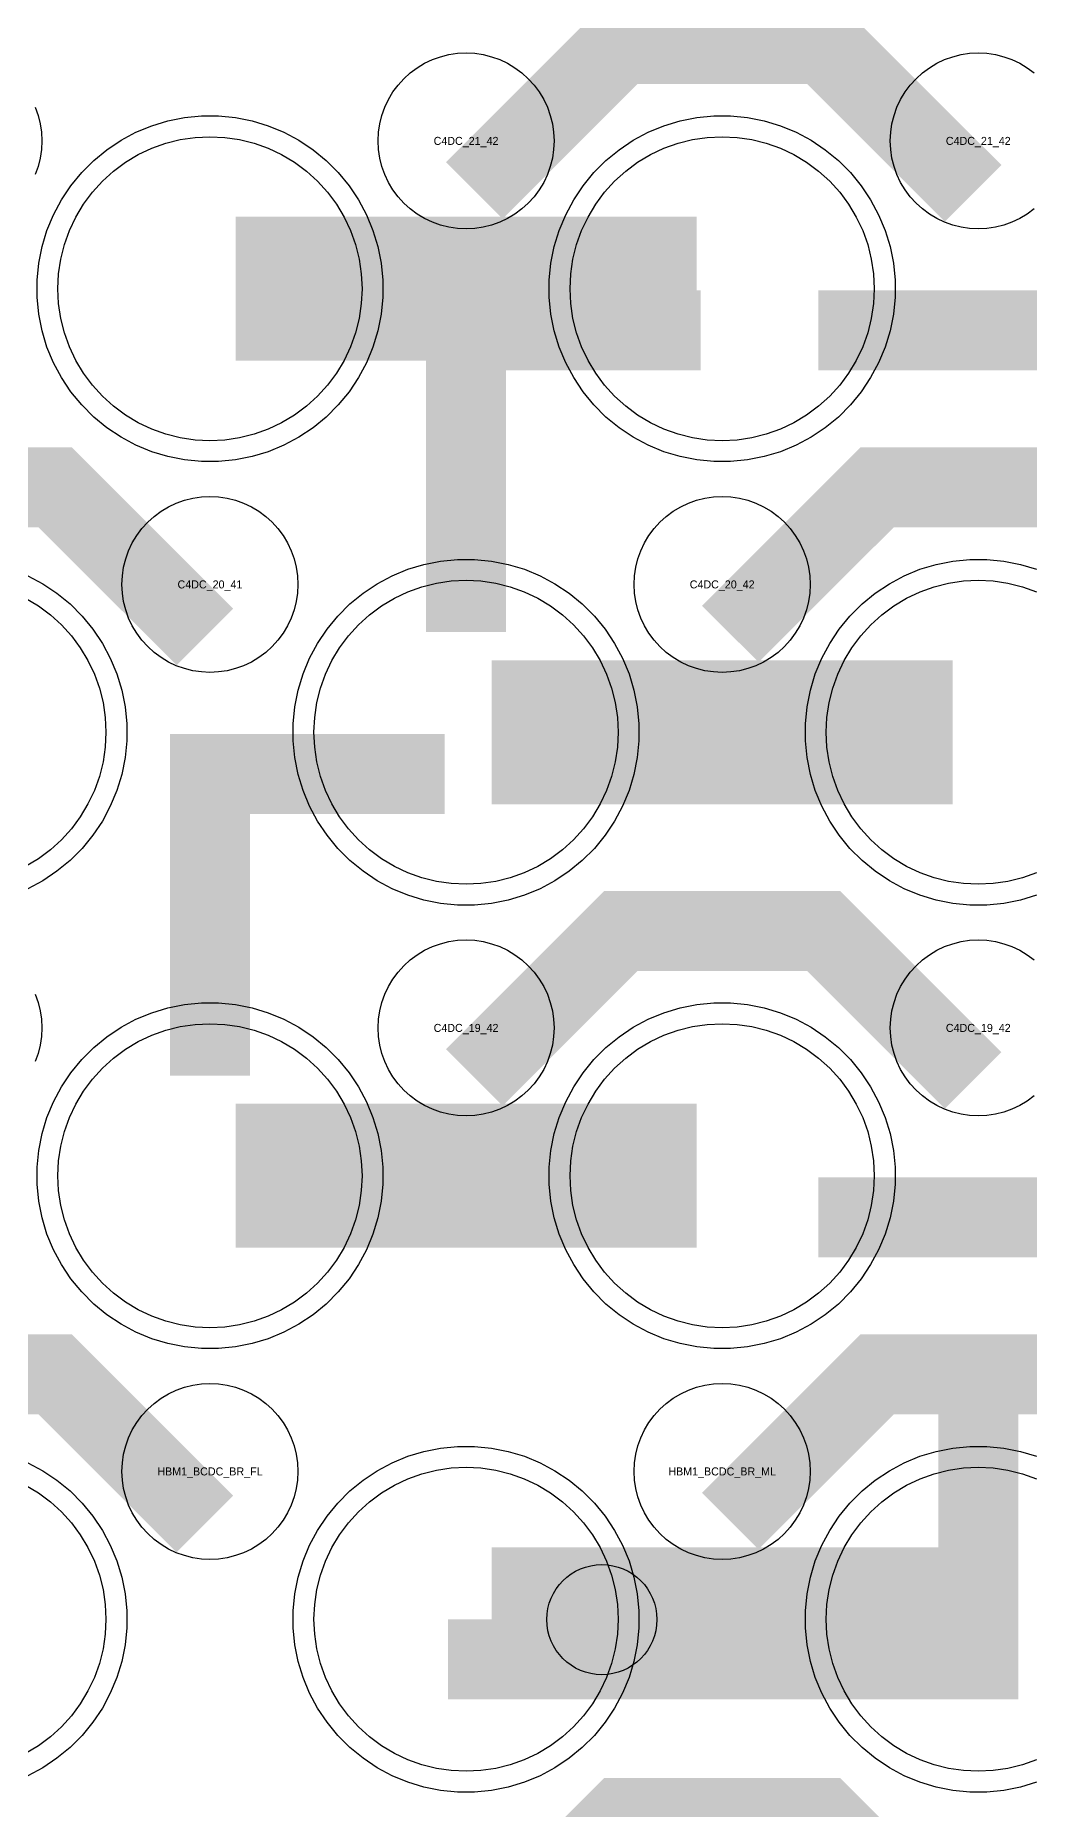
# Model space of a CAD drawing. Extents: x -11880 to 11880, y -14992 to 14992.
# Drawn here: x 1306 to 1616, y -12405 to -11851 of the extents above; entities that cross this region are included whole.
import ezdxf
from ezdxf.enums import TextEntityAlignment as Align

# ---------------------------------------------------------------- set-up
doc = ezdxf.new("R2010")
doc.units = 0
doc.header["$MEASUREMENT"] = 0
for name, color, linetype in [('GDS_775_DT_237', 138, 'CONTINUOUS'), ('RDL1_FS', 34, 'CONTINUOUS'), ('RDL_BS', 160, 'CONTINUOUS')]:
    doc.layers.add(name, color=color, linetype=linetype)

msp = doc.modelspace()

# ---------------------------------------------------------------- linework, layer by layer
at = {"layer": 'RDL1_FS', "color": 241, "true_color": 0xf7abae}
for points in [[(1360, -11977.229), (1355.343, -11977), (1350.732, -11976.316), (1346.209, -11975.184), (1341.819, -11973.612), (1337.605, -11971.62), (1333.605, -11969.222), (1329.86, -11966.444), (1326.406, -11963.314), (1323.276, -11959.86), (1320.498, -11956.115), (1318.1, -11952.115), (1316.108, -11947.901), (1314.536, -11943.511), (1313.404, -11938.988), (1312.72, -11934.377), (1312.491, -11929.72), (1312.72, -11925.063), (1313.404, -11920.452), (1314.536, -11915.929), (1316.108, -11911.539), (1318.1, -11907.325), (1320.498, -11903.325), (1323.276, -11899.58), (1326.406, -11896.126), (1329.86, -11892.996), (1333.605, -11890.218), (1337.605, -11887.82), (1341.819, -11885.828), (1346.209, -11884.256), (1350.732, -11883.124), (1355.343, -11882.44), (1360, -11882.211), (1364.657, -11882.44), (1369.268, -11883.124), (1373.791, -11884.256), (1378.181, -11885.828), (1382.395, -11887.82), (1386.395, -11890.218), (1390.14, -11892.996), (1393.594, -11896.126), (1396.724, -11899.58), (1399.502, -11903.325), (1401.9, -11907.325), (1403.892, -11911.539), (1405.464, -11915.929), (1406.596, -11920.452), (1407.28, -11925.063), (1407.509, -11929.72), (1407.28, -11934.377), (1406.596, -11938.988), (1405.464, -11943.511), (1403.892, -11947.901), (1401.9, -11952.115), (1399.502, -11956.115), (1396.724, -11959.86), (1393.594, -11963.314), (1390.14, -11966.444), (1386.395, -11969.222), (1382.395, -11971.62), (1378.181, -11973.612), (1373.791, -11975.184), (1369.268, -11976.316), (1364.657, -11977)], [(1520, -11977.229), (1515.343, -11977), (1510.732, -11976.316), (1506.209, -11975.184), (1501.819, -11973.612), (1497.605, -11971.62), (1493.605, -11969.222), (1489.86, -11966.444), (1486.406, -11963.314), (1483.276, -11959.86), (1480.498, -11956.115), (1478.1, -11952.115), (1476.108, -11947.901), (1474.536, -11943.511), (1473.404, -11938.988), (1472.72, -11934.377), (1472.491, -11929.72), (1472.72, -11925.063), (1473.404, -11920.452), (1474.536, -11915.929), (1476.108, -11911.539), (1478.1, -11907.325), (1480.498, -11903.325), (1483.276, -11899.58), (1486.406, -11896.126), (1489.86, -11892.996), (1493.605, -11890.218), (1497.605, -11887.82), (1501.819, -11885.828), (1506.209, -11884.256), (1510.732, -11883.124), (1515.343, -11882.44), (1520, -11882.211), (1524.657, -11882.44), (1529.268, -11883.124), (1533.791, -11884.256), (1538.181, -11885.828), (1542.395, -11887.82), (1546.395, -11890.218), (1550.14, -11892.996), (1553.594, -11896.126), (1556.724, -11899.58), (1559.502, -11903.325), (1561.9, -11907.325), (1563.892, -11911.539), (1565.464, -11915.929), (1566.596, -11920.452), (1567.28, -11925.063), (1567.509, -11929.72), (1567.28, -11934.377), (1566.596, -11938.988), (1565.464, -11943.511), (1563.892, -11947.901), (1561.9, -11952.115), (1559.502, -11956.115), (1556.724, -11959.86), (1553.594, -11963.314), (1550.14, -11966.444), (1546.395, -11969.222), (1542.395, -11971.62), (1538.181, -11973.612), (1533.791, -11975.184), (1529.268, -11976.316), (1524.657, -11977)], [(1440, -12115.794), (1435.343, -12115.565), (1430.732, -12114.881), (1426.209, -12113.749), (1421.819, -12112.177), (1417.605, -12110.185), (1413.605, -12107.787), (1409.86, -12105.009), (1406.406, -12101.879), (1403.276, -12098.425), (1400.498, -12094.68), (1398.1, -12090.68), (1396.108, -12086.466), (1394.536, -12082.076), (1393.404, -12077.553), (1392.72, -12072.942), (1392.491, -12068.285), (1392.72, -12063.628), (1393.404, -12059.017), (1394.536, -12054.494), (1396.108, -12050.104), (1398.1, -12045.89), (1400.498, -12041.89), (1403.276, -12038.145), (1406.406, -12034.691), (1409.86, -12031.561), (1413.605, -12028.783), (1417.605, -12026.385), (1421.819, -12024.393), (1426.209, -12022.821), (1430.732, -12021.689), (1435.343, -12021.005), (1440, -12020.776), (1444.657, -12021.005), (1449.268, -12021.689), (1453.791, -12022.821), (1458.181, -12024.393), (1462.395, -12026.385), (1466.395, -12028.783), (1470.14, -12031.561), (1473.594, -12034.691), (1476.724, -12038.145), (1479.502, -12041.89), (1481.9, -12045.89), (1483.892, -12050.104), (1485.464, -12054.494), (1486.596, -12059.017), (1487.28, -12063.628), (1487.509, -12068.285), (1487.28, -12072.942), (1486.596, -12077.553), (1485.464, -12082.076), (1483.892, -12086.466), (1481.9, -12090.68), (1479.502, -12094.68), (1476.724, -12098.425), (1473.594, -12101.879), (1470.14, -12105.009), (1466.395, -12107.787), (1462.395, -12110.185), (1458.181, -12112.177), (1453.791, -12113.749), (1449.268, -12114.881), (1444.657, -12115.565)], [(1360, -12254.354), (1355.343, -12254.125), (1350.732, -12253.441), (1346.209, -12252.309), (1341.819, -12250.737), (1337.605, -12248.745), (1333.605, -12246.347), (1329.86, -12243.569), (1326.406, -12240.439), (1323.276, -12236.985), (1320.498, -12233.24), (1318.1, -12229.24), (1316.108, -12225.026), (1314.536, -12220.636), (1313.404, -12216.113), (1312.72, -12211.502), (1312.491, -12206.845), (1312.72, -12202.188), (1313.404, -12197.577), (1314.536, -12193.054), (1316.108, -12188.664), (1318.1, -12184.45), (1320.498, -12180.45), (1323.276, -12176.705), (1326.406, -12173.251), (1329.86, -12170.121), (1333.605, -12167.343), (1337.605, -12164.945), (1341.819, -12162.953), (1346.209, -12161.381), (1350.732, -12160.249), (1355.343, -12159.565), (1360, -12159.336), (1364.657, -12159.565), (1369.268, -12160.249), (1373.791, -12161.381), (1378.181, -12162.953), (1382.395, -12164.945), (1386.395, -12167.343), (1390.14, -12170.121), (1393.594, -12173.251), (1396.724, -12176.705), (1399.502, -12180.45), (1401.9, -12184.45), (1403.892, -12188.664), (1405.464, -12193.054), (1406.596, -12197.577), (1407.28, -12202.188), (1407.509, -12206.845), (1407.28, -12211.502), (1406.596, -12216.113), (1405.464, -12220.636), (1403.892, -12225.026), (1401.9, -12229.24), (1399.502, -12233.24), (1396.724, -12236.985), (1393.594, -12240.439), (1390.14, -12243.569), (1386.395, -12246.347), (1382.395, -12248.745), (1378.181, -12250.737), (1373.791, -12252.309), (1369.268, -12253.441), (1364.657, -12254.125)], [(1520, -12254.354), (1515.343, -12254.125), (1510.732, -12253.441), (1506.209, -12252.309), (1501.819, -12250.737), (1497.605, -12248.745), (1493.605, -12246.347), (1489.86, -12243.569), (1486.406, -12240.439), (1483.276, -12236.985), (1480.498, -12233.24), (1478.1, -12229.24), (1476.108, -12225.026), (1474.536, -12220.636), (1473.404, -12216.113), (1472.72, -12211.502), (1472.491, -12206.845), (1472.72, -12202.188), (1473.404, -12197.577), (1474.536, -12193.054), (1476.108, -12188.664), (1478.1, -12184.45), (1480.498, -12180.45), (1483.276, -12176.705), (1486.406, -12173.251), (1489.86, -12170.121), (1493.605, -12167.343), (1497.605, -12164.945), (1501.819, -12162.953), (1506.209, -12161.381), (1510.732, -12160.249), (1515.343, -12159.565), (1520, -12159.336), (1524.657, -12159.565), (1529.268, -12160.249), (1533.791, -12161.381), (1538.181, -12162.953), (1542.395, -12164.945), (1546.395, -12167.343), (1550.14, -12170.121), (1553.594, -12173.251), (1556.724, -12176.705), (1559.502, -12180.45), (1561.9, -12184.45), (1563.892, -12188.664), (1565.464, -12193.054), (1566.596, -12197.577), (1567.28, -12202.188), (1567.509, -12206.845), (1567.28, -12211.502), (1566.596, -12216.113), (1565.464, -12220.636), (1563.892, -12225.026), (1561.9, -12229.24), (1559.502, -12233.24), (1556.724, -12236.985), (1553.594, -12240.439), (1550.14, -12243.569), (1546.395, -12246.347), (1542.395, -12248.745), (1538.181, -12250.737), (1533.791, -12252.309), (1529.268, -12253.441), (1524.657, -12254.125)]]:
    msp.add_lwpolyline(points, close=True, dxfattribs=at)
for points in [[(1368.002, -11929.72, 45, 45, 0), (1440.002, -11929.72, 45, 45, 0)], [(1440.002, -11929.72, 45, 45, 0), (1512.002, -11929.72, 45, 45, 0)], [(1448.002, -12068.285, 45, 45, 0), (1520.002, -12068.285, 45, 45, 0)], [(1520.002, -12068.285, 45, 45, 0), (1592.002, -12068.285, 45, 45, 0)], [(1368.002, -12206.845, 45, 45, 0), (1440.002, -12206.845, 45, 45, 0)], [(1440.002, -12206.845, 45, 45, 0), (1512.002, -12206.845, 45, 45, 0)]]:
    msp.add_lwpolyline(points, format="xyseb", dxfattribs=at)
msp.add_lwpolyline([(1618.181, -12112.177), (1613.791, -12113.749), (1609.268, -12114.881), (1604.657, -12115.565), (1600, -12115.794), (1595.343, -12115.565), (1590.732, -12114.881), (1586.209, -12113.749), (1581.819, -12112.177), (1577.605, -12110.185), (1573.605, -12107.787), (1569.86, -12105.009), (1566.406, -12101.879), (1563.276, -12098.425), (1560.498, -12094.68), (1558.1, -12090.68), (1556.108, -12086.466), (1554.536, -12082.076), (1553.404, -12077.553), (1552.72, -12072.942), (1552.491, -12068.285), (1552.72, -12063.628), (1553.404, -12059.017), (1554.536, -12054.494), (1556.108, -12050.104), (1558.1, -12045.89), (1560.498, -12041.89), (1563.276, -12038.145), (1566.406, -12034.691), (1569.86, -12031.561), (1573.605, -12028.783), (1577.605, -12026.385), (1581.819, -12024.393), (1586.209, -12022.821), (1590.732, -12021.689), (1595.343, -12021.005), (1600, -12020.776), (1604.657, -12021.005), (1609.268, -12021.689), (1613.791, -12022.821), (1618.181, -12024.393)], dxfattribs=at)
at = {"layer": 'RDL1_FS'}
for points in [[(1302.395, -12026.385), (1306.395, -12028.783), (1310.14, -12031.561), (1313.594, -12034.691), (1316.724, -12038.145), (1319.502, -12041.89), (1321.9, -12045.89), (1323.892, -12050.104), (1325.464, -12054.494), (1326.596, -12059.017), (1327.28, -12063.628), (1327.509, -12068.285), (1327.28, -12072.942), (1326.596, -12077.553), (1325.464, -12082.076), (1323.892, -12086.466), (1321.9, -12090.68), (1319.502, -12094.68), (1316.724, -12098.425), (1313.594, -12101.879), (1310.14, -12105.009), (1306.395, -12107.787), (1302.395, -12110.185)], [(1618.181, -12389.302), (1613.791, -12390.874), (1609.268, -12392.006), (1604.657, -12392.69), (1600, -12392.919), (1595.343, -12392.69), (1590.732, -12392.006), (1586.209, -12390.874), (1581.819, -12389.302), (1577.605, -12387.31), (1573.605, -12384.912), (1569.86, -12382.134), (1566.406, -12379.004), (1563.276, -12375.55), (1560.498, -12371.805), (1558.1, -12367.805), (1556.108, -12363.591), (1554.536, -12359.201), (1553.404, -12354.678), (1552.72, -12350.067), (1552.491, -12345.41), (1552.72, -12340.753), (1553.404, -12336.142), (1554.536, -12331.619), (1556.108, -12327.229), (1558.1, -12323.015), (1560.498, -12319.015), (1563.276, -12315.27), (1566.406, -12311.816), (1569.86, -12308.686), (1573.605, -12305.908), (1577.605, -12303.51), (1581.819, -12301.518), (1586.209, -12299.946), (1590.732, -12298.814), (1595.343, -12298.13), (1600, -12297.901), (1604.657, -12298.13), (1609.268, -12298.814), (1613.791, -12299.946), (1618.181, -12301.518)], [(1302.395, -12303.51), (1306.395, -12305.908), (1310.14, -12308.686), (1313.594, -12311.816), (1316.724, -12315.27), (1319.502, -12319.015), (1321.9, -12323.015), (1323.892, -12327.229), (1325.464, -12331.619), (1326.596, -12336.142), (1327.28, -12340.753), (1327.509, -12345.41), (1327.28, -12350.067), (1326.596, -12354.678), (1325.464, -12359.201), (1323.892, -12363.591), (1321.9, -12367.805), (1319.502, -12371.805), (1316.724, -12375.55), (1313.594, -12379.004), (1310.14, -12382.134), (1306.395, -12384.912), (1302.395, -12387.31)]]:
    msp.add_lwpolyline(points, dxfattribs=at)
msp.add_lwpolyline([(1440, -12392.919), (1435.343, -12392.69), (1430.732, -12392.006), (1426.209, -12390.874), (1421.819, -12389.302), (1417.605, -12387.31), (1413.605, -12384.912), (1409.86, -12382.134), (1406.406, -12379.004), (1403.276, -12375.55), (1400.498, -12371.805), (1398.1, -12367.805), (1396.108, -12363.591), (1394.536, -12359.201), (1393.404, -12354.678), (1392.72, -12350.067), (1392.491, -12345.41), (1392.72, -12340.753), (1393.404, -12336.142), (1394.536, -12331.619), (1396.108, -12327.229), (1398.1, -12323.015), (1400.498, -12319.015), (1403.276, -12315.27), (1406.406, -12311.816), (1409.86, -12308.686), (1413.605, -12305.908), (1417.605, -12303.51), (1421.819, -12301.518), (1426.209, -12299.946), (1430.732, -12298.814), (1435.343, -12298.13), (1440, -12297.901), (1444.657, -12298.13), (1449.268, -12298.814), (1453.791, -12299.946), (1458.181, -12301.518), (1462.395, -12303.51), (1466.395, -12305.908), (1470.14, -12308.686), (1473.594, -12311.816), (1476.724, -12315.27), (1479.502, -12319.015), (1481.9, -12323.015), (1483.892, -12327.229), (1485.464, -12331.619), (1486.596, -12336.142), (1487.28, -12340.753), (1487.509, -12345.41), (1487.28, -12350.067), (1486.596, -12354.678), (1485.464, -12359.201), (1483.892, -12363.591), (1481.9, -12367.805), (1479.502, -12371.805), (1476.724, -12375.55), (1473.594, -12379.004), (1470.14, -12382.134), (1466.395, -12384.912), (1462.395, -12387.31), (1458.181, -12389.302), (1453.791, -12390.874), (1449.268, -12392.006), (1444.657, -12392.69)], close=True, dxfattribs=at)
for points in [[(1448.002, -12345.41, 45, 45, 0), (1520.002, -12345.41, 45, 45, 0)], [(1520.002, -12345.41, 45, 45, 0), (1592.002, -12345.41, 45, 45, 0)]]:
    msp.add_lwpolyline(points, format="xyseb", dxfattribs=at)
msp.add_circle((1482.419, -12345.524), 17.2, dxfattribs=at)
at = {"layer": 'RDL_BS'}
for points in [[(1442.562, -11899.034, 25, 25, 0), (1488.377, -11853.219, 25, 25, 0), (1521.93, -11853.219, 25, 25, 0)], [(1598.401, -11899.933, 25, 25, 0), (1551.687, -11853.219, 25, 25, 0), (1521.929, -11853.219, 25, 25, 0)], [(1358.401, -12038.498, 25, 25, 0), (1311.687, -11991.784, 25, 25, 0), (1281.929, -11991.784, 25, 25, 0)], [(1522.562, -12037.599, 25, 25, 0), (1568.377, -11991.784, 25, 25, 0), (1601.93, -11991.784, 25, 25, 0)], [(1678.401, -12038.498, 25, 25, 0), (1631.687, -11991.784, 25, 25, 0), (1601.929, -11991.784, 25, 25, 0)], [(1360, -12099.267, 25, 25, 0), (1360, -12144.887, 25, 25, 0)], [(1442.562, -12176.159, 25, 25, 0), (1488.377, -12130.344, 25, 25, 0), (1521.93, -12130.344, 25, 25, 0)], [(1598.401, -12177.058, 25, 25, 0), (1551.687, -12130.344, 25, 25, 0), (1521.929, -12130.344, 25, 25, 0)], [(1600, -12370.41, 25, 25, 0), (1600, -12256.409, 25, 25, 0)], [(1358.401, -12315.623, 25, 25, 0), (1311.687, -12268.909, 25, 25, 0), (1281.929, -12268.909, 25, 25, 0)], [(1522.562, -12314.724, 25, 25, 0), (1568.377, -12268.909, 25, 25, 0), (1601.93, -12268.909, 25, 25, 0)], [(1678.401, -12315.623, 25, 25, 0), (1631.687, -12268.909, 25, 25, 0), (1601.929, -12268.909, 25, 25, 0)], [(1434.397, -12357.91, 25, 25, 0), (1612.5, -12357.91, 25, 25, 0)], [(1442.562, -12453.289, 25, 25, 0), (1488.377, -12407.474, 25, 25, 0), (1521.93, -12407.474, 25, 25, 0)], [(1598.401, -12454.188, 25, 25, 0), (1551.687, -12407.474, 25, 25, 0), (1521.929, -12407.474, 25, 25, 0)]]:
    msp.add_lwpolyline(points, format="xyseb", dxfattribs=at)
for points in [[(1440, -11911.026), (1437.307, -11910.894), (1434.635, -11910.498), (1432.016, -11909.841), (1429.481, -11908.934), (1427.044, -11907.782), (1424.72, -11906.389), (1422.557, -11904.786), (1420.558, -11902.974), (1418.746, -11900.975), (1417.143, -11898.812), (1415.75, -11896.488), (1414.598, -11894.051), (1413.691, -11891.516), (1413.034, -11888.897), (1412.638, -11886.225), (1412.506, -11883.532), (1412.638, -11880.839), (1413.034, -11878.167), (1413.691, -11875.548), (1414.598, -11873.013), (1415.75, -11870.576), (1417.143, -11868.252), (1418.746, -11866.089), (1420.558, -11864.09), (1422.557, -11862.278), (1424.72, -11860.675), (1427.044, -11859.282), (1429.481, -11858.13), (1432.016, -11857.223), (1434.635, -11856.566), (1437.307, -11856.17), (1440, -11856.038), (1442.693, -11856.17), (1445.365, -11856.566), (1447.984, -11857.223), (1450.519, -11858.13), (1452.956, -11859.282), (1455.28, -11860.675), (1457.443, -11862.278), (1459.442, -11864.09), (1461.254, -11866.089), (1462.857, -11868.252), (1464.25, -11870.576), (1465.402, -11873.013), (1466.309, -11875.548), (1466.966, -11878.167), (1467.362, -11880.839), (1467.494, -11883.532), (1467.362, -11886.225), (1466.966, -11888.897), (1466.309, -11891.516), (1465.402, -11894.051), (1464.25, -11896.488), (1462.857, -11898.812), (1461.254, -11900.975), (1459.442, -11902.974), (1457.443, -11904.786), (1455.28, -11906.389), (1452.956, -11907.782), (1450.519, -11908.934), (1447.984, -11909.841), (1445.365, -11910.498), (1442.693, -11910.894)], [(1360, -12049.591), (1357.307, -12049.459), (1354.635, -12049.063), (1352.016, -12048.406), (1349.481, -12047.499), (1347.044, -12046.347), (1344.72, -12044.954), (1342.557, -12043.351), (1340.558, -12041.539), (1338.746, -12039.54), (1337.143, -12037.377), (1335.75, -12035.053), (1334.598, -12032.616), (1333.691, -12030.081), (1333.034, -12027.462), (1332.638, -12024.79), (1332.506, -12022.097), (1332.638, -12019.404), (1333.034, -12016.732), (1333.691, -12014.113), (1334.598, -12011.578), (1335.75, -12009.141), (1337.143, -12006.817), (1338.746, -12004.654), (1340.558, -12002.655), (1342.557, -12000.843), (1344.72, -11999.24), (1347.044, -11997.847), (1349.481, -11996.695), (1352.016, -11995.788), (1354.635, -11995.131), (1357.307, -11994.735), (1360, -11994.603), (1362.693, -11994.735), (1365.365, -11995.131), (1367.984, -11995.788), (1370.519, -11996.695), (1372.956, -11997.847), (1375.28, -11999.24), (1377.443, -12000.843), (1379.442, -12002.655), (1381.254, -12004.654), (1382.857, -12006.817), (1384.25, -12009.141), (1385.402, -12011.578), (1386.309, -12014.113), (1386.966, -12016.732), (1387.362, -12019.404), (1387.494, -12022.097), (1387.362, -12024.79), (1386.966, -12027.462), (1386.309, -12030.081), (1385.402, -12032.616), (1384.25, -12035.053), (1382.857, -12037.377), (1381.254, -12039.54), (1379.442, -12041.539), (1377.443, -12043.351), (1375.28, -12044.954), (1372.956, -12046.347), (1370.519, -12047.499), (1367.984, -12048.406), (1365.365, -12049.063), (1362.693, -12049.459)], [(1520, -12049.591), (1517.307, -12049.459), (1514.635, -12049.063), (1512.016, -12048.406), (1509.481, -12047.499), (1507.044, -12046.347), (1504.72, -12044.954), (1502.557, -12043.351), (1500.558, -12041.539), (1498.746, -12039.54), (1497.143, -12037.377), (1495.75, -12035.053), (1494.598, -12032.616), (1493.691, -12030.081), (1493.034, -12027.462), (1492.638, -12024.79), (1492.506, -12022.097), (1492.638, -12019.404), (1493.034, -12016.732), (1493.691, -12014.113), (1494.598, -12011.578), (1495.75, -12009.141), (1497.143, -12006.817), (1498.746, -12004.654), (1500.558, -12002.655), (1502.557, -12000.843), (1504.72, -11999.24), (1507.044, -11997.847), (1509.481, -11996.695), (1512.016, -11995.788), (1514.635, -11995.131), (1517.307, -11994.735), (1520, -11994.603), (1522.693, -11994.735), (1525.365, -11995.131), (1527.984, -11995.788), (1530.519, -11996.695), (1532.956, -11997.847), (1535.28, -11999.24), (1537.443, -12000.843), (1539.442, -12002.655), (1541.254, -12004.654), (1542.857, -12006.817), (1544.25, -12009.141), (1545.402, -12011.578), (1546.309, -12014.113), (1546.966, -12016.732), (1547.362, -12019.404), (1547.494, -12022.097), (1547.362, -12024.79), (1546.966, -12027.462), (1546.309, -12030.081), (1545.402, -12032.616), (1544.25, -12035.053), (1542.857, -12037.377), (1541.254, -12039.54), (1539.442, -12041.539), (1537.443, -12043.351), (1535.28, -12044.954), (1532.956, -12046.347), (1530.519, -12047.499), (1527.984, -12048.406), (1525.365, -12049.063), (1522.693, -12049.459)], [(1440, -12188.151), (1437.307, -12188.019), (1434.635, -12187.623), (1432.016, -12186.966), (1429.481, -12186.059), (1427.044, -12184.907), (1424.72, -12183.514), (1422.557, -12181.911), (1420.558, -12180.099), (1418.746, -12178.1), (1417.143, -12175.937), (1415.75, -12173.613), (1414.598, -12171.176), (1413.691, -12168.641), (1413.034, -12166.022), (1412.638, -12163.35), (1412.506, -12160.657), (1412.638, -12157.964), (1413.034, -12155.292), (1413.691, -12152.673), (1414.598, -12150.138), (1415.75, -12147.701), (1417.143, -12145.377), (1418.746, -12143.214), (1420.558, -12141.215), (1422.557, -12139.403), (1424.72, -12137.8), (1427.044, -12136.407), (1429.481, -12135.255), (1432.016, -12134.348), (1434.635, -12133.691), (1437.307, -12133.295), (1440, -12133.163), (1442.693, -12133.295), (1445.365, -12133.691), (1447.984, -12134.348), (1450.519, -12135.255), (1452.956, -12136.407), (1455.28, -12137.8), (1457.443, -12139.403), (1459.442, -12141.215), (1461.254, -12143.214), (1462.857, -12145.377), (1464.25, -12147.701), (1465.402, -12150.138), (1466.309, -12152.673), (1466.966, -12155.292), (1467.362, -12157.964), (1467.494, -12160.657), (1467.362, -12163.35), (1466.966, -12166.022), (1466.309, -12168.641), (1465.402, -12171.176), (1464.25, -12173.613), (1462.857, -12175.937), (1461.254, -12178.1), (1459.442, -12180.099), (1457.443, -12181.911), (1455.28, -12183.514), (1452.956, -12184.907), (1450.519, -12186.059), (1447.984, -12186.966), (1445.365, -12187.623), (1442.693, -12188.019)], [(1360, -12326.716), (1357.307, -12326.584), (1354.635, -12326.188), (1352.016, -12325.531), (1349.481, -12324.624), (1347.044, -12323.472), (1344.72, -12322.079), (1342.557, -12320.476), (1340.558, -12318.664), (1338.746, -12316.665), (1337.143, -12314.502), (1335.75, -12312.178), (1334.598, -12309.741), (1333.691, -12307.206), (1333.034, -12304.587), (1332.638, -12301.915), (1332.506, -12299.222), (1332.638, -12296.529), (1333.034, -12293.857), (1333.691, -12291.238), (1334.598, -12288.703), (1335.75, -12286.266), (1337.143, -12283.942), (1338.746, -12281.779), (1340.558, -12279.78), (1342.557, -12277.968), (1344.72, -12276.365), (1347.044, -12274.972), (1349.481, -12273.82), (1352.016, -12272.913), (1354.635, -12272.256), (1357.307, -12271.86), (1360, -12271.728), (1362.693, -12271.86), (1365.365, -12272.256), (1367.984, -12272.913), (1370.519, -12273.82), (1372.956, -12274.972), (1375.28, -12276.365), (1377.443, -12277.968), (1379.442, -12279.78), (1381.254, -12281.779), (1382.857, -12283.942), (1384.25, -12286.266), (1385.402, -12288.703), (1386.309, -12291.238), (1386.966, -12293.857), (1387.362, -12296.529), (1387.494, -12299.222), (1387.362, -12301.915), (1386.966, -12304.587), (1386.309, -12307.206), (1385.402, -12309.741), (1384.25, -12312.178), (1382.857, -12314.502), (1381.254, -12316.665), (1379.442, -12318.664), (1377.443, -12320.476), (1375.28, -12322.079), (1372.956, -12323.472), (1370.519, -12324.624), (1367.984, -12325.531), (1365.365, -12326.188), (1362.693, -12326.584)], [(1520, -12326.716), (1517.307, -12326.584), (1514.635, -12326.188), (1512.016, -12325.531), (1509.481, -12324.624), (1507.044, -12323.472), (1504.72, -12322.079), (1502.557, -12320.476), (1500.558, -12318.664), (1498.746, -12316.665), (1497.143, -12314.502), (1495.75, -12312.178), (1494.598, -12309.741), (1493.691, -12307.206), (1493.034, -12304.587), (1492.638, -12301.915), (1492.506, -12299.222), (1492.638, -12296.529), (1493.034, -12293.857), (1493.691, -12291.238), (1494.598, -12288.703), (1495.75, -12286.266), (1497.143, -12283.942), (1498.746, -12281.779), (1500.558, -12279.78), (1502.557, -12277.968), (1504.72, -12276.365), (1507.044, -12274.972), (1509.481, -12273.82), (1512.016, -12272.913), (1514.635, -12272.256), (1517.307, -12271.86), (1520, -12271.728), (1522.693, -12271.86), (1525.365, -12272.256), (1527.984, -12272.913), (1530.519, -12273.82), (1532.956, -12274.972), (1535.28, -12276.365), (1537.443, -12277.968), (1539.442, -12279.78), (1541.254, -12281.779), (1542.857, -12283.942), (1544.25, -12286.266), (1545.402, -12288.703), (1546.309, -12291.238), (1546.966, -12293.857), (1547.362, -12296.529), (1547.494, -12299.222), (1547.362, -12301.915), (1546.966, -12304.587), (1546.309, -12307.206), (1545.402, -12309.741), (1544.25, -12312.178), (1542.857, -12314.502), (1541.254, -12316.665), (1539.442, -12318.664), (1537.443, -12320.476), (1535.28, -12322.079), (1532.956, -12323.472), (1530.519, -12324.624), (1527.984, -12325.531), (1525.365, -12326.188), (1522.693, -12326.584)], [(1437.356, -12399.41), (1432.062, -12398.893), (1426.835, -12397.847), (1421.795, -12396.316), (1416.885, -12394.285), (1412.223, -12391.793), (1407.809, -12388.846), (1403.708, -12385.484), (1399.926, -12381.702), (1396.564, -12377.601), (1393.617, -12373.187), (1391.125, -12368.525), (1389.094, -12363.615), (1387.563, -12358.575), (1386.517, -12353.348), (1386, -12348.054), (1386, -12342.766), (1386.517, -12337.472), (1387.563, -12332.245), (1389.094, -12327.205), (1391.125, -12322.295), (1393.617, -12317.633), (1396.564, -12313.219), (1399.926, -12309.118), (1403.708, -12305.336), (1407.809, -12301.974), (1412.223, -12299.027), (1416.885, -12296.535), (1421.795, -12294.504), (1426.835, -12292.973), (1432.062, -12291.927), (1437.356, -12291.41), (1442.644, -12291.41), (1447.938, -12291.927), (1453.165, -12292.973), (1458.205, -12294.504), (1463.115, -12296.535), (1467.777, -12299.027), (1472.191, -12301.974), (1476.292, -12305.336), (1480.074, -12309.118), (1483.436, -12313.219), (1486.383, -12317.633), (1488.875, -12322.295), (1490.906, -12327.205), (1492.437, -12332.245), (1493.483, -12337.472), (1494, -12342.766), (1494, -12348.054), (1493.483, -12353.348), (1492.437, -12358.575), (1490.906, -12363.615), (1488.875, -12368.525), (1486.383, -12373.187), (1483.436, -12377.601), (1480.074, -12381.702), (1476.292, -12385.484), (1472.191, -12388.846), (1467.777, -12391.793), (1463.115, -12394.285), (1458.205, -12396.316), (1453.165, -12397.847), (1447.938, -12398.893), (1442.644, -12399.41)]]:
    msp.add_lwpolyline(points, close=True, dxfattribs=at)
for points in [[(1617.443, -11904.786), (1615.28, -11906.389), (1612.956, -11907.782), (1610.519, -11908.934), (1607.984, -11909.841), (1605.365, -11910.498), (1602.693, -11910.894), (1600, -11911.026), (1597.307, -11910.894), (1594.635, -11910.498), (1592.016, -11909.841), (1589.481, -11908.934), (1587.044, -11907.782), (1584.72, -11906.389), (1582.557, -11904.786), (1580.558, -11902.974), (1578.746, -11900.975), (1577.143, -11898.812), (1575.75, -11896.488), (1574.598, -11894.051), (1573.691, -11891.516), (1573.034, -11888.897), (1572.638, -11886.225), (1572.506, -11883.532), (1572.638, -11880.839), (1573.034, -11878.167), (1573.691, -11875.548), (1574.598, -11873.013), (1575.75, -11870.576), (1577.143, -11868.252), (1578.746, -11866.089), (1580.558, -11864.09), (1582.557, -11862.278), (1584.72, -11860.675), (1587.044, -11859.282), (1589.481, -11858.13), (1592.016, -11857.223), (1594.635, -11856.566), (1597.307, -11856.17), (1600, -11856.038), (1602.693, -11856.17), (1605.365, -11856.566), (1607.984, -11857.223), (1610.519, -11858.13), (1612.956, -11859.282), (1615.28, -11860.675), (1617.443, -11862.278)], [(1305.402, -11873.013), (1306.309, -11875.548), (1306.966, -11878.167), (1307.362, -11880.839), (1307.494, -11883.532), (1307.362, -11886.225), (1306.966, -11888.897), (1306.309, -11891.516), (1305.402, -11894.051)], [(1303.115, -12019.41), (1307.777, -12021.902), (1312.191, -12024.849), (1316.292, -12028.211), (1320.074, -12031.993), (1323.436, -12036.094), (1326.383, -12040.508), (1328.875, -12045.17), (1330.906, -12050.08), (1332.437, -12055.12), (1333.483, -12060.347), (1334, -12065.641), (1334, -12070.929), (1333.483, -12076.223), (1332.437, -12081.45), (1330.906, -12086.49), (1328.875, -12091.4), (1326.383, -12096.062), (1323.436, -12100.476), (1320.074, -12104.577), (1316.292, -12108.359), (1312.191, -12111.721), (1307.777, -12114.668), (1303.115, -12117.16)], [(1617.443, -12181.911), (1615.28, -12183.514), (1612.956, -12184.907), (1610.519, -12186.059), (1607.984, -12186.966), (1605.365, -12187.623), (1602.693, -12188.019), (1600, -12188.151), (1597.307, -12188.019), (1594.635, -12187.623), (1592.016, -12186.966), (1589.481, -12186.059), (1587.044, -12184.907), (1584.72, -12183.514), (1582.557, -12181.911), (1580.558, -12180.099), (1578.746, -12178.1), (1577.143, -12175.937), (1575.75, -12173.613), (1574.598, -12171.176), (1573.691, -12168.641), (1573.034, -12166.022), (1572.638, -12163.35), (1572.506, -12160.657), (1572.638, -12157.964), (1573.034, -12155.292), (1573.691, -12152.673), (1574.598, -12150.138), (1575.75, -12147.701), (1577.143, -12145.377), (1578.746, -12143.214), (1580.558, -12141.215), (1582.557, -12139.403), (1584.72, -12137.8), (1587.044, -12136.407), (1589.481, -12135.255), (1592.016, -12134.348), (1594.635, -12133.691), (1597.307, -12133.295), (1600, -12133.163), (1602.693, -12133.295), (1605.365, -12133.691), (1607.984, -12134.348), (1610.519, -12135.255), (1612.956, -12136.407), (1615.28, -12137.8), (1617.443, -12139.403)], [(1305.402, -12150.138), (1306.309, -12152.673), (1306.966, -12155.292), (1307.362, -12157.964), (1307.494, -12160.657), (1307.362, -12163.35), (1306.966, -12166.022), (1306.309, -12168.641), (1305.402, -12171.176)], [(1618.205, -12396.316), (1613.165, -12397.847), (1607.938, -12398.893), (1602.644, -12399.41), (1597.356, -12399.41), (1592.062, -12398.893), (1586.835, -12397.847), (1581.795, -12396.316), (1576.885, -12394.285), (1572.223, -12391.793), (1567.809, -12388.846), (1563.708, -12385.484), (1559.926, -12381.702), (1556.564, -12377.601), (1553.617, -12373.187), (1551.125, -12368.525), (1549.094, -12363.615), (1547.563, -12358.575), (1546.517, -12353.348), (1546, -12348.054), (1546, -12342.766), (1546.517, -12337.472), (1547.563, -12332.245), (1549.094, -12327.205), (1551.125, -12322.295), (1553.617, -12317.633), (1556.564, -12313.219), (1559.926, -12309.118), (1563.708, -12305.336), (1567.809, -12301.974), (1572.223, -12299.027), (1576.885, -12296.535), (1581.795, -12294.504), (1586.835, -12292.973), (1592.062, -12291.927), (1597.356, -12291.41), (1602.644, -12291.41), (1607.938, -12291.927), (1613.165, -12292.973), (1618.205, -12294.504)], [(1303.115, -12296.535), (1307.777, -12299.027), (1312.191, -12301.974), (1316.292, -12305.336), (1320.074, -12309.118), (1323.436, -12313.219), (1326.383, -12317.633), (1328.875, -12322.295), (1330.906, -12327.205), (1332.437, -12332.245), (1333.483, -12337.472), (1334, -12342.766), (1334, -12348.054), (1333.483, -12353.348), (1332.437, -12358.575), (1330.906, -12363.615), (1328.875, -12368.525), (1326.383, -12373.187), (1323.436, -12377.601), (1320.074, -12381.702), (1316.292, -12385.484), (1312.191, -12388.846), (1307.777, -12391.793), (1303.115, -12394.285)]]:
    msp.add_lwpolyline(points, dxfattribs=at)
at = {"layer": 'RDL_BS', "color": 241, "true_color": 0xf7abae}
for points in [[(1357.356, -11983.72), (1352.062, -11983.203), (1346.835, -11982.157), (1341.795, -11980.626), (1336.885, -11978.595), (1332.223, -11976.103), (1327.809, -11973.156), (1323.708, -11969.794), (1319.926, -11966.012), (1316.564, -11961.911), (1313.617, -11957.497), (1311.125, -11952.835), (1309.094, -11947.925), (1307.563, -11942.885), (1306.517, -11937.658), (1306, -11932.364), (1306, -11927.076), (1306.517, -11921.782), (1307.563, -11916.555), (1309.094, -11911.515), (1311.125, -11906.605), (1313.617, -11901.943), (1316.564, -11897.529), (1319.926, -11893.428), (1323.708, -11889.646), (1327.809, -11886.284), (1332.223, -11883.337), (1336.885, -11880.845), (1341.795, -11878.814), (1346.835, -11877.283), (1352.062, -11876.237), (1357.356, -11875.72), (1362.644, -11875.72), (1367.938, -11876.237), (1373.165, -11877.283), (1378.205, -11878.814), (1383.115, -11880.845), (1387.777, -11883.337), (1392.191, -11886.284), (1396.292, -11889.646), (1400.074, -11893.428), (1403.436, -11897.529), (1406.383, -11901.943), (1408.875, -11906.605), (1410.906, -11911.515), (1412.437, -11916.555), (1413.483, -11921.782), (1414, -11927.076), (1414, -11932.364), (1413.483, -11937.658), (1412.437, -11942.885), (1410.906, -11947.925), (1408.875, -11952.835), (1406.383, -11957.497), (1403.436, -11961.911), (1400.074, -11966.012), (1396.292, -11969.794), (1392.191, -11973.156), (1387.777, -11976.103), (1383.115, -11978.595), (1378.205, -11980.626), (1373.165, -11982.157), (1367.938, -11983.203), (1362.644, -11983.72)], [(1517.356, -11983.72), (1512.062, -11983.203), (1506.835, -11982.157), (1501.795, -11980.626), (1496.885, -11978.595), (1492.223, -11976.103), (1487.809, -11973.156), (1483.708, -11969.794), (1479.926, -11966.012), (1476.564, -11961.911), (1473.617, -11957.497), (1471.125, -11952.835), (1469.094, -11947.925), (1467.563, -11942.885), (1466.517, -11937.658), (1466, -11932.364), (1466, -11927.076), (1466.517, -11921.782), (1467.563, -11916.555), (1469.094, -11911.515), (1471.125, -11906.605), (1473.617, -11901.943), (1476.564, -11897.529), (1479.926, -11893.428), (1483.708, -11889.646), (1487.809, -11886.284), (1492.223, -11883.337), (1496.885, -11880.845), (1501.795, -11878.814), (1506.835, -11877.283), (1512.062, -11876.237), (1517.356, -11875.72), (1522.644, -11875.72), (1527.938, -11876.237), (1533.165, -11877.283), (1538.205, -11878.814), (1543.115, -11880.845), (1547.777, -11883.337), (1552.191, -11886.284), (1556.292, -11889.646), (1560.074, -11893.428), (1563.436, -11897.529), (1566.383, -11901.943), (1568.875, -11906.605), (1570.906, -11911.515), (1572.437, -11916.555), (1573.483, -11921.782), (1574, -11927.076), (1574, -11932.364), (1573.483, -11937.658), (1572.437, -11942.885), (1570.906, -11947.925), (1568.875, -11952.835), (1566.383, -11957.497), (1563.436, -11961.911), (1560.074, -11966.012), (1556.292, -11969.794), (1552.191, -11973.156), (1547.777, -11976.103), (1543.115, -11978.595), (1538.205, -11980.626), (1533.165, -11982.157), (1527.938, -11983.203), (1522.644, -11983.72)], [(1437.356, -12122.285), (1432.062, -12121.768), (1426.835, -12120.722), (1421.795, -12119.191), (1416.885, -12117.16), (1412.223, -12114.668), (1407.809, -12111.721), (1403.708, -12108.359), (1399.926, -12104.577), (1396.564, -12100.476), (1393.617, -12096.062), (1391.125, -12091.4), (1389.094, -12086.49), (1387.563, -12081.45), (1386.517, -12076.223), (1386, -12070.929), (1386, -12065.641), (1386.517, -12060.347), (1387.563, -12055.12), (1389.094, -12050.08), (1391.125, -12045.17), (1393.617, -12040.508), (1396.564, -12036.094), (1399.926, -12031.993), (1403.708, -12028.211), (1407.809, -12024.849), (1412.223, -12021.902), (1416.885, -12019.41), (1421.795, -12017.379), (1426.835, -12015.848), (1432.062, -12014.802), (1437.356, -12014.285), (1442.644, -12014.285), (1447.938, -12014.802), (1453.165, -12015.848), (1458.205, -12017.379), (1463.115, -12019.41), (1467.777, -12021.902), (1472.191, -12024.849), (1476.292, -12028.211), (1480.074, -12031.993), (1483.436, -12036.094), (1486.383, -12040.508), (1488.875, -12045.17), (1490.906, -12050.08), (1492.437, -12055.12), (1493.483, -12060.347), (1494, -12065.641), (1494, -12070.929), (1493.483, -12076.223), (1492.437, -12081.45), (1490.906, -12086.49), (1488.875, -12091.4), (1486.383, -12096.062), (1483.436, -12100.476), (1480.074, -12104.577), (1476.292, -12108.359), (1472.191, -12111.721), (1467.777, -12114.668), (1463.115, -12117.16), (1458.205, -12119.191), (1453.165, -12120.722), (1447.938, -12121.768), (1442.644, -12122.285)], [(1357.356, -12260.845), (1352.062, -12260.328), (1346.835, -12259.282), (1341.795, -12257.751), (1336.885, -12255.72), (1332.223, -12253.228), (1327.809, -12250.281), (1323.708, -12246.919), (1319.926, -12243.137), (1316.564, -12239.036), (1313.617, -12234.622), (1311.125, -12229.96), (1309.094, -12225.05), (1307.563, -12220.01), (1306.517, -12214.783), (1306, -12209.489), (1306, -12204.201), (1306.517, -12198.907), (1307.563, -12193.68), (1309.094, -12188.64), (1311.125, -12183.73), (1313.617, -12179.068), (1316.564, -12174.654), (1319.926, -12170.553), (1323.708, -12166.771), (1327.809, -12163.409), (1332.223, -12160.462), (1336.885, -12157.97), (1341.795, -12155.939), (1346.835, -12154.408), (1352.062, -12153.362), (1357.356, -12152.845), (1362.644, -12152.845), (1367.938, -12153.362), (1373.165, -12154.408), (1378.205, -12155.939), (1383.115, -12157.97), (1387.777, -12160.462), (1392.191, -12163.409), (1396.292, -12166.771), (1400.074, -12170.553), (1403.436, -12174.654), (1406.383, -12179.068), (1408.875, -12183.73), (1410.906, -12188.64), (1412.437, -12193.68), (1413.483, -12198.907), (1414, -12204.201), (1414, -12209.489), (1413.483, -12214.783), (1412.437, -12220.01), (1410.906, -12225.05), (1408.875, -12229.96), (1406.383, -12234.622), (1403.436, -12239.036), (1400.074, -12243.137), (1396.292, -12246.919), (1392.191, -12250.281), (1387.777, -12253.228), (1383.115, -12255.72), (1378.205, -12257.751), (1373.165, -12259.282), (1367.938, -12260.328), (1362.644, -12260.845)], [(1517.356, -12260.845), (1512.062, -12260.328), (1506.835, -12259.282), (1501.795, -12257.751), (1496.885, -12255.72), (1492.223, -12253.228), (1487.809, -12250.281), (1483.708, -12246.919), (1479.926, -12243.137), (1476.564, -12239.036), (1473.617, -12234.622), (1471.125, -12229.96), (1469.094, -12225.05), (1467.563, -12220.01), (1466.517, -12214.783), (1466, -12209.489), (1466, -12204.201), (1466.517, -12198.907), (1467.563, -12193.68), (1469.094, -12188.64), (1471.125, -12183.73), (1473.617, -12179.068), (1476.564, -12174.654), (1479.926, -12170.553), (1483.708, -12166.771), (1487.809, -12163.409), (1492.223, -12160.462), (1496.885, -12157.97), (1501.795, -12155.939), (1506.835, -12154.408), (1512.062, -12153.362), (1517.356, -12152.845), (1522.644, -12152.845), (1527.938, -12153.362), (1533.165, -12154.408), (1538.205, -12155.939), (1543.115, -12157.97), (1547.777, -12160.462), (1552.191, -12163.409), (1556.292, -12166.771), (1560.074, -12170.553), (1563.436, -12174.654), (1566.383, -12179.068), (1568.875, -12183.73), (1570.906, -12188.64), (1572.437, -12193.68), (1573.483, -12198.907), (1574, -12204.201), (1574, -12209.489), (1573.483, -12214.783), (1572.437, -12220.01), (1570.906, -12225.05), (1568.875, -12229.96), (1566.383, -12234.622), (1563.436, -12239.036), (1560.074, -12243.137), (1556.292, -12246.919), (1552.191, -12250.281), (1547.777, -12253.228), (1543.115, -12255.72), (1538.205, -12257.751), (1533.165, -12259.282), (1527.938, -12260.328), (1522.644, -12260.845)]]:
    msp.add_lwpolyline(points, close=True, dxfattribs=at)
for points in [[(1440, -12037.01, 25, 25, 0), (1440, -11930.233, 25, 25, 0)], [(1427.5, -11942.733, 25, 25, 0), (1513.333, -11942.733, 25, 25, 0)], [(1467.056, -11942.733, 25, 25, 0), (1508.26, -11942.733, 25, 25, 0)], [(1550.016, -11942.733, 25, 25, 0), (1659.281, -11942.733, 25, 25, 0)], [(1440, -11960.702, 25, 25, 0), (1440, -12006.322, 25, 25, 0)], [(1360, -12175.575, 25, 25, 0), (1360, -12068.798, 25, 25, 0)], [(1347.5, -12081.298, 25, 25, 0), (1433.333, -12081.298, 25, 25, 0)], [(1387.056, -12081.298, 25, 25, 0), (1428.26, -12081.298, 25, 25, 0)], [(1550.016, -12219.858, 25, 25, 0), (1659.281, -12219.858, 25, 25, 0)]]:
    msp.add_lwpolyline(points, format="xyseb", dxfattribs=at)
msp.add_lwpolyline([(1618.205, -12119.191), (1613.165, -12120.722), (1607.938, -12121.768), (1602.644, -12122.285), (1597.356, -12122.285), (1592.062, -12121.768), (1586.835, -12120.722), (1581.795, -12119.191), (1576.885, -12117.16), (1572.223, -12114.668), (1567.809, -12111.721), (1563.708, -12108.359), (1559.926, -12104.577), (1556.564, -12100.476), (1553.617, -12096.062), (1551.125, -12091.4), (1549.094, -12086.49), (1547.563, -12081.45), (1546.517, -12076.223), (1546, -12070.929), (1546, -12065.641), (1546.517, -12060.347), (1547.563, -12055.12), (1549.094, -12050.08), (1551.125, -12045.17), (1553.617, -12040.508), (1556.564, -12036.094), (1559.926, -12031.993), (1563.708, -12028.211), (1567.809, -12024.849), (1572.223, -12021.902), (1576.885, -12019.41), (1581.795, -12017.379), (1586.835, -12015.848), (1592.062, -12014.802), (1597.356, -12014.285), (1602.644, -12014.285), (1607.938, -12014.802), (1613.165, -12015.848), (1618.205, -12017.379)], dxfattribs=at)

# ---------------------------------------------------------------- texts
at = {"layer": 'GDS_775_DT_237'}
for s, p in [('C4DC_21_42', (1440, -11883.532)), ('C4DC_21_42', (1440, -11883.532)), ('C4DC_21_42', (1600, -11883.532)), ('C4DC_21_42', (1600, -11883.532)), ('C4DC_20_41', (1360, -12022.097)), ('C4DC_20_41', (1360, -12022.097)), ('C4DC_20_42', (1520, -12022.097)), ('C4DC_20_42', (1520, -12022.097)), ('C4DC_19_42', (1440, -12160.657)), ('C4DC_19_42', (1440, -12160.657)), ('C4DC_19_42', (1600, -12160.657)), ('C4DC_19_42', (1600, -12160.657)), ('HBM1_BCDC_BR_FL', (1360, -12299.222)), ('HBM1_BCDC_BR_FL', (1360, -12299.222)), ('HBM1_BCDC_BR_ML', (1520, -12299.222)), ('HBM1_BCDC_BR_ML', (1520, -12299.222))]:
    msp.add_text(s, height=2.5, dxfattribs=at).set_placement(p, align=Align.MIDDLE_CENTER)

doc.saveas('drawing.dxf')
